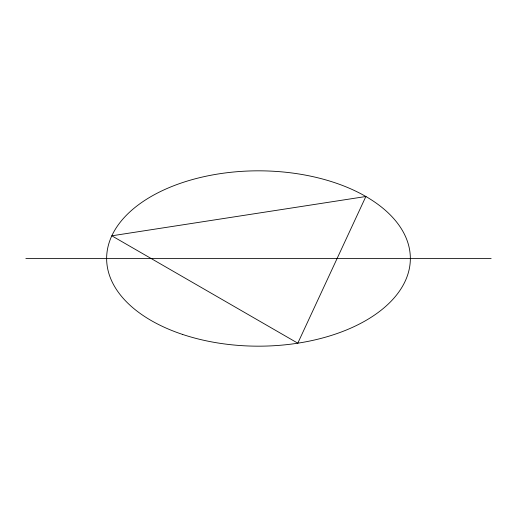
<?xml version="1.0" encoding="UTF-8"?>
<svg xmlns="http://www.w3.org/2000/svg" width="517" height="517" viewBox="0 0 517 517"><rect width="100%" height="100%" fill="white"/><g stroke="black" fill="none" stroke-linecap="round" stroke-linejoin="round"><path stroke-width="0.78" d="M25.85 258.5L491.15 258.5M365.874 196.505L297.798 343.185L111.821 235.81L365.874 196.505M182.572 334.428A151.849 87.67 0 0 0 410.349 258.5A151.849 87.67 0 0 0 182.572 182.572A151.849 87.67 0 0 0 182.572 334.428"/></g></svg>
